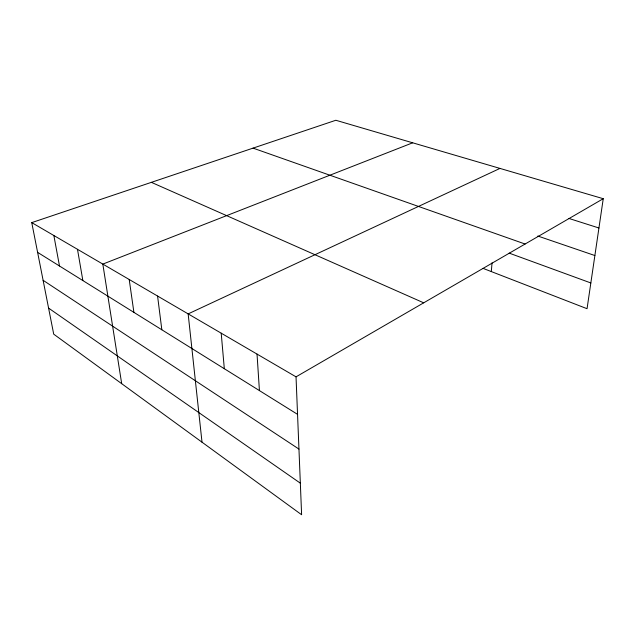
<?xml version="1.0" encoding="UTF-8"?>
<svg xmlns="http://www.w3.org/2000/svg" width="635" height="635" viewBox="0 0 635 635"><rect width="100%" height="100%" fill="white"/><g stroke="black" fill="none" stroke-linecap="round" stroke-linejoin="round"><path stroke-width="0.95" d="M491.307 271.582L492.038 262.85M31.75 222.615L296.029 376.849L301.617 514.739L53.713 334.161L31.75 222.615L335.836 120.261L603.25 198.707L587.05 308.705L482.989 268.351M296.029 376.849L603.25 198.707M499.975 168.41L188.15 313.888L202.017 442.19M412.686 142.811L102.822 264.096L121.69 383.675M568.857 218.432L598.94 227.997M537.813 236.029L594.884 255.54M253.055 148.13L525.097 244.023M509.167 253.119L590.844 282.964M151.384 182.348L423.704 302.824M37.608 252.365L297.553 414.353M43.109 280.305L298.958 449.08M48.578 308.102L300.339 483.171M53.856 235.522L59.492 266.001M77.486 249.309L82.86 280.567M129.207 279.495L133.906 312.372M157.575 296.053L161.838 329.779M221.202 333.177L224.322 368.721M257.032 354.092L259.429 390.596"/></g></svg>
